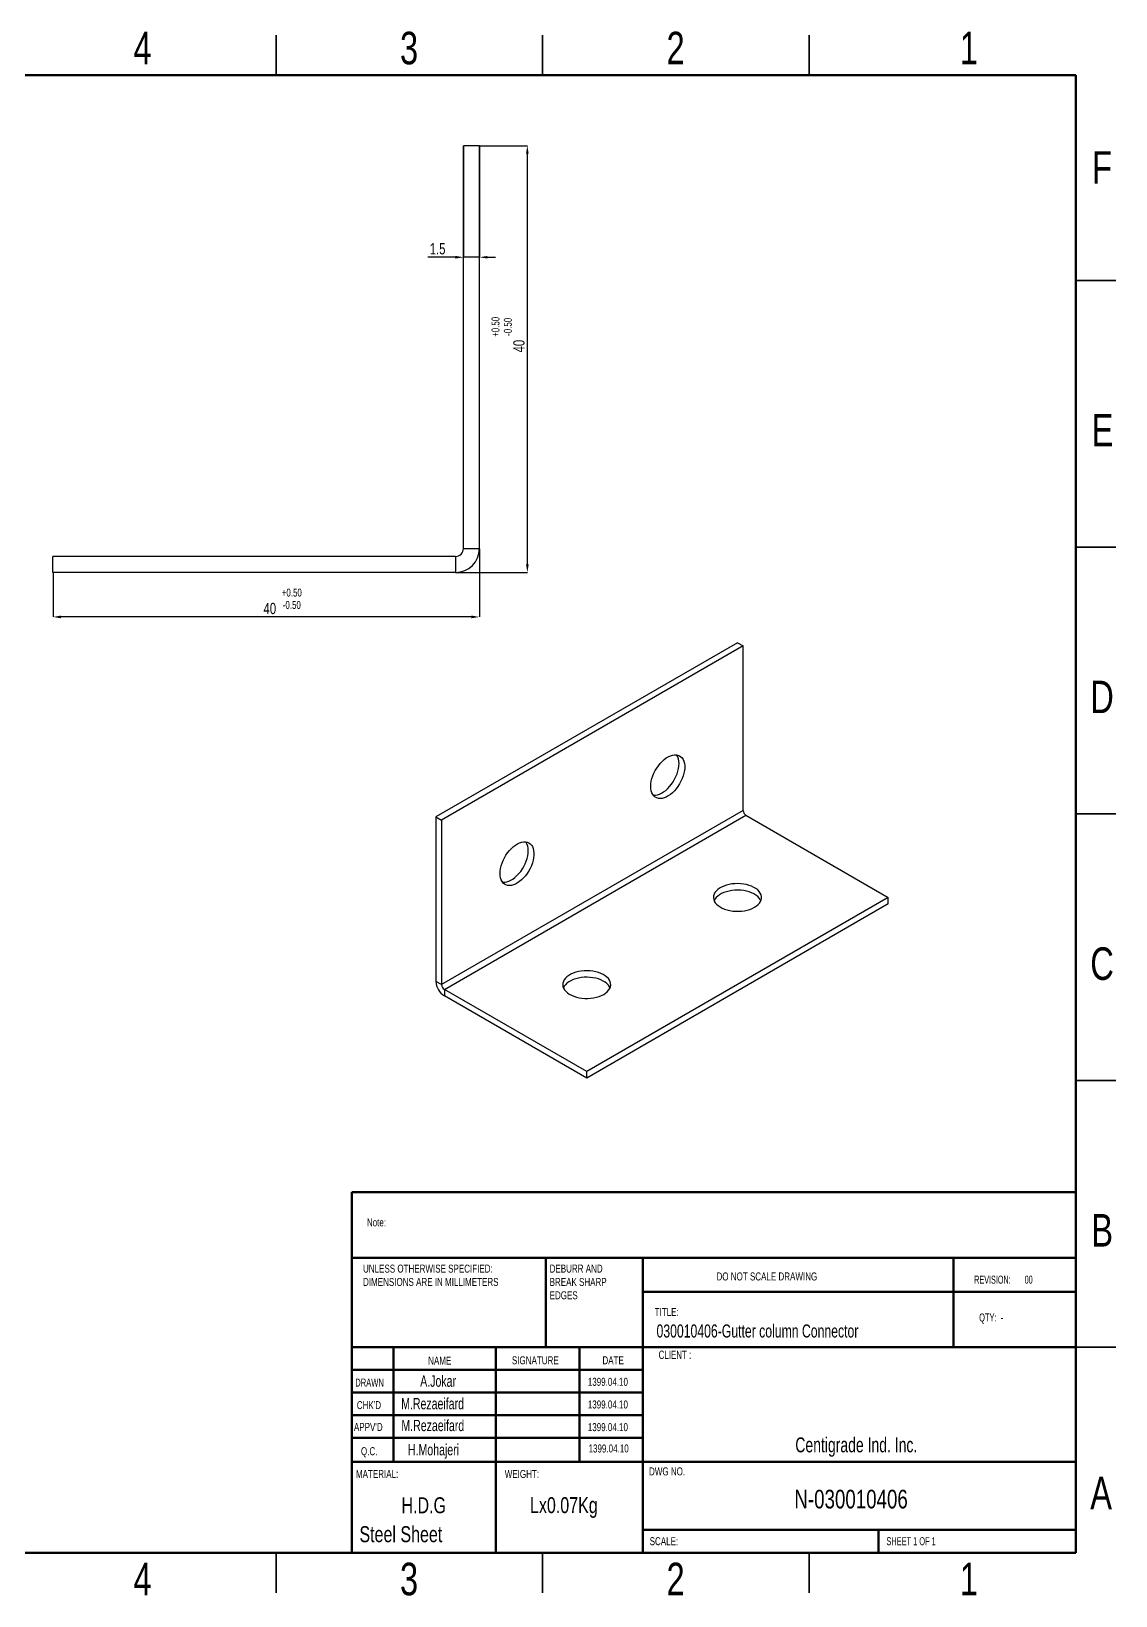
# Model space of a CAD drawing. Header units: millimetres. Extents: x 815 to 1230, y 398 to 692.
# Drawn here: x 1026.3 to 1229.8, y 398.3 to 691.6 of the extents above; entities that cross this region are included whole.
import ezdxf

# ---------------------------------------------------------------- set-up
doc = ezdxf.new("R2010")
doc.units = ezdxf.units.MM
doc.styles.add('SLDTEXTSTYLE0', font='TXT', dxfattribs={"width": 0.75})
doc.styles.add('SLDTEXTSTYLE1', font='TXT', dxfattribs={"width": 0.686449})
doc.styles.add('SLDTEXTSTYLE2', font='TXT', dxfattribs={"width": 0.652778})
doc.styles.add('SLDTEXTSTYLE3', font='TXT', dxfattribs={"width": 0.692308})
doc.styles.add('SLDTEXTSTYLE4', font='TXT', dxfattribs={"width": 0.7})
doc.styles.add('SLDTEXTSTYLE5', font='TXT', dxfattribs={"width": 0.678571})
doc.dimstyles.new('SLDDIMSTYLE22', dxfattribs={"dimtxt": 2.116667, "dimasz": 1.5, "dimexe": 0, "dimexo": 0.0625, "dimgap": 0.529167, "dimtad": 1, "dimdec": 0, "dimlfac": 0.5, "dimrnd": 1e-09, "dimzin": 12, "dimdsep": 46, "dimtxsty": 'SLDTEXTSTYLE0', "dimsah": 1, "dimcen": 0.09, "dimadec": 0, "dimazin": 3, "dimtfac": 1, "dimtdec": 0, "dimtofl": 0, "dimtmove": 0, "dimatfit": 3, "dimfxl": 1, "dimfrac": 2, "dimtolj": 1, "dimtzin": 12, "dimarcsym": 0})
doc.dimstyles.new('SLDDIMSTYLE24', dxfattribs={"dimtxt": 2.116667, "dimasz": 1.5, "dimexe": 0, "dimexo": 0.0625, "dimgap": 0.529167, "dimtad": 1, "dimdec": 6, "dimlfac": 0.5, "dimrnd": 1e-09, "dimzin": 12, "dimdsep": 46, "dimtxsty": 'SLDTEXTSTYLE0', "dimsah": 1, "dimcen": 0.09, "dimadec": 0, "dimazin": 3, "dimtfac": 1, "dimtdec": 1, "dimtmove": 0, "dimatfit": 0, "dimfxl": 1, "dimfrac": 2, "dimtolj": 1, "dimtzin": 12, "dimarcsym": 0})

# ---------------------------------------------------------------- blocks, each defined once
blk = doc.blocks.new('*D34')
at = {"color": 0, "linetype": 'Continuous', "lineweight": -2, "transparency": 16777216}
for p, q in [((1110.42, 594.56), (1110.42, 581.81)), ((1030.42, 590.09), (1030.42, 581.81)), ((1108.92, 581.81), (1031.92, 581.81))]:
    blk.add_line(p, q, dxfattribs=at)
at = {"color": 0, "linetype": 'Continuous', "transparency": 16777216}
for points in [[(1031.92, 582.06), (1031.92, 581.56), (1030.42, 581.81)], [(1108.92, 582.06), (1108.92, 581.56), (1110.42, 581.81)]]:
    blk.add_solid(points, dxfattribs=at)
at = {"layer": 'Defpoints', "color": 0, "linetype": 'Continuous', "transparency": 16777216}
for p in [(1110.42, 594.62), (1030.42, 590.15), (1030.42, 581.81)]:
    blk.add_point(p, dxfattribs=at)
at = {"color": 0, "linetype": 'Continuous', "lineweight": 18, "transparency": 16777216, "insert": (1071.09, 584.45), "char_height": 2.117, "attachment_point": 2, "style": 'SLDTEXTSTYLE0'}
blk.add_mtext('\\A1;40', dxfattribs=at)
blk = doc.blocks.new('*D35')
at = {"color": 0, "linetype": 'Continuous', "lineweight": -2, "transparency": 16777216}
for p, q in [((1110.48, 670.15), (1119.4, 670.15)), ((1119.4, 591.65), (1119.4, 668.65)), ((1106.01, 590.15), (1119.4, 590.15))]:
    blk.add_line(p, q, dxfattribs=at)
at = {"color": 0, "linetype": 'Continuous', "transparency": 16777216}
for points in [[(1119.15, 668.65), (1119.65, 668.65), (1119.4, 670.15)], [(1119.15, 591.65), (1119.65, 591.65), (1119.4, 590.15)]]:
    blk.add_solid(points, dxfattribs=at)
at = {"layer": 'Defpoints', "color": 0, "linetype": 'Continuous', "transparency": 16777216}
for p in [(1110.42, 670.15), (1119.4, 670.15), (1105.94, 590.15)]:
    blk.add_point(p, dxfattribs=at)
at = {"color": 0, "linetype": 'Continuous', "lineweight": 18, "transparency": 16777216, "insert": (1116.76, 632.58), "char_height": 2.117, "attachment_point": 2, "rotation": 90, "style": 'SLDTEXTSTYLE0'}
blk.add_mtext('\\A1;40', dxfattribs=at)
blk = doc.blocks.new('*D36')
at = {"color": 0, "linetype": 'Continuous', "lineweight": -2, "transparency": 16777216}
for p, q in [((1107.42, 670.09), (1107.42, 649.24)), ((1110.42, 670.09), (1110.42, 649.24)), ((1105.92, 649.24), (1100.71, 649.24)), ((1110.42, 649.24), (1107.42, 649.24)), ((1111.92, 649.24), (1113.42, 649.24))]:
    blk.add_line(p, q, dxfattribs=at)
at = {"color": 0, "linetype": 'Continuous', "transparency": 16777216}
for points in [[(1105.92, 649.49), (1105.92, 648.99), (1107.42, 649.24)], [(1111.92, 649.49), (1111.92, 648.99), (1110.42, 649.24)]]:
    blk.add_solid(points, dxfattribs=at)
at = {"layer": 'Defpoints', "color": 0, "linetype": 'Continuous', "transparency": 16777216}
for p in [(1107.42, 670.15), (1110.42, 670.15), (1107.42, 649.24)]:
    blk.add_point(p, dxfattribs=at)
at = {"color": 0, "linetype": 'Continuous', "lineweight": 18, "transparency": 16777216, "insert": (1102.56, 651.89), "char_height": 2.117, "attachment_point": 2, "style": 'SLDTEXTSTYLE0'}
blk.add_mtext('\\A1;1.5', dxfattribs=at)
blk = doc.blocks.new('SW_NOTE_62')
at = {"color": 0, "linetype": 'Continuous', "lineweight": 0, "char_height": 1.5, "attachment_point": 1, "style": 'SLDTEXTSTYLE0'}
for s, insert in [('UNLESS OTHERWISE SPECIFIED:', (0, 1.93)), ('DIMENSIONS ARE IN MILLIMETERS', (0, -0.57))]:
    blk.add_mtext(s, dxfattribs=dict(at, insert=insert))
blk = doc.blocks.new('SW_NOTE_63')
at = {"color": 0, "linetype": 'Continuous', "lineweight": 0, "char_height": 1.5, "attachment_point": 1, "style": 'SLDTEXTSTYLE0'}
for s, insert in [('DEBURR AND', (0, 1.93)), ('BREAK SHARP', (0, -0.57)), ('EDGES', (0, -3.07))]:
    blk.add_mtext(s, dxfattribs=dict(at, insert=insert))

msp = doc.modelspace()

# ---------------------------------------------------------------- linework, layer by layer
at = {"color": 7, "linetype": 'Continuous', "lineweight": 35}
for p, q in [((1072.2710302, 683.3943611), (1072.2710302, 690.8943611)), ((1122.2710302, 683.3943611), (1122.2710302, 690.8943611)), ((1172.2710302, 683.3943611), (1172.2710302, 690.8943611)), ((1222.2710302, 644.8943611), (1229.7710302, 644.8943611)), ((1222.2710302, 594.8943611), (1229.7710302, 594.8943611)), ((1229.7710302, 544.8943611), (1222.2710302, 544.8943611)), ((1222.2710302, 544.8943611), (1229.7710302, 544.8943611)), ((1222.2710302, 494.8943611), (1229.7710302, 494.8943611)), ((1222.2710302, 444.8943611), (1229.7710302, 444.8943611)), ((1072.2710302, 406.3943611), (1072.2710302, 398.8943611)), ((1122.2710302, 406.3943611), (1122.2710302, 398.8943611)), ((1172.2710302, 406.3943611), (1172.2710302, 398.8943611))]:
    msp.add_line(p, q, dxfattribs=at)
at = {"color": 7, "linetype": 'Continuous', "lineweight": 70}
for p, q in [((822.2710302, 683.3943611), (1222.2710302, 683.3943611)), ((1222.2710302, 683.3943611), (1222.2710302, 406.3943611)), ((1222.2710302, 406.3943611), (822.2710302, 406.3943611))]:
    msp.add_line(p, q, dxfattribs=at)
at = {"color": 7, "linetype": 'Continuous', "lineweight": 25}
for p, q in [((1110.4157419, 670.1511974), (1107.4157419, 670.1511974)), ((1107.4157419, 594.6243974), (1107.4157419, 670.1511974)), ((1110.4157419, 594.6243974), (1110.4157419, 670.1511974)), ((1030.4157423, 590.1511992), (1030.4157423, 593.1511978)), ((1105.9425418, 593.1511978), (1030.4157423, 593.1511978)), ((1105.9425418, 593.1511978), (1105.9425418, 590.1511992)), ((1107.4157419, 594.6243974), (1110.4157419, 594.6243974)), ((1105.9425418, 590.1511992), (1030.4157423, 590.1511992)), ((1158.819395, 576.9868028), (1102.2508538, 544.330479)), ((1159.8800552, 576.3744967), (1103.311514, 543.7181729)), ((1158.819395, 576.9868028), (1159.8800552, 576.3744967)), ((1159.8800552, 545.5391394), (1159.8800552, 576.3744967)), ((1159.8800552, 545.5391394), (1103.311514, 512.8828156)), ((1102.2508538, 544.330479), (1102.2508538, 513.4951217)), ((1102.2508538, 544.330479), (1103.311514, 543.7181729)), ((1103.311514, 543.7181729), (1103.311514, 512.8828156)), ((1103.8323688, 511.9806687), (1160.4009101, 544.6369925)), ((1160.4009101, 544.6369925), (1187.1036661, 529.2218195)), ((1187.1036661, 529.2218195), (1130.5351249, 496.5654958)), ((1187.1036661, 527.9970089), (1130.5351249, 495.3406851)), ((1187.1036661, 527.9970089), (1187.1036661, 529.2218195)), ((1103.311514, 512.8828156), (1102.2508538, 513.4951217)), ((1130.5351249, 496.5654958), (1103.8323688, 511.9806687)), ((1103.8323688, 511.9806687), (1103.8323688, 510.7558581)), ((1130.5351249, 495.3406851), (1103.8323688, 510.7558581)), ((1130.5351249, 495.3406851), (1130.5351249, 496.5654958))]:
    msp.add_line(p, q, dxfattribs=at)
at = {"color": 7, "linetype": 'Continuous', "lineweight": 50}
for p, q in [((1086.4710302, 473.9913665), (1222.2710302, 473.9913665)), ((1086.4710302, 473.9913665), (1086.4710302, 461.6443611)), ((1086.4710302, 461.6443611), (1222.2710302, 461.6443611)), ((1086.4710302, 461.6443611), (1086.4710302, 406.6443611)), ((1122.8710302, 461.6443611), (1122.8710302, 444.8943611)), ((1141.0710302, 461.6443611), (1141.0710302, 406.3943611)), ((1199.3610565, 444.8943611), (1199.3610565, 461.6443611)), ((1222.2710302, 455.2693611), (1141.0710302, 455.2693611)), ((1222.2710302, 444.8943611), (1086.4710302, 444.8943611)), ((1094.2710302, 444.8943611), (1094.2710302, 423.3943611)), ((1113.4619826, 444.8943611), (1113.4619826, 406.6443611)), ((1129.1771064, 444.8943611), (1129.1771064, 423.3943611)), ((1141.0710302, 406.6443611), (1141.0710302, 444.8943611)), ((1141.0710302, 440.6443611), (1086.4710302, 440.6443611)), ((1141.0710302, 436.3943611), (1086.4710302, 436.3943611)), ((1141.0710302, 432.1443611), (1086.4710302, 432.1443611)), ((1141.0710302, 427.8943611), (1086.4710302, 427.8943611)), ((1096.8710302, 423.3943611), (1086.4710302, 423.3943611)), ((1096.8710302, 423.3943611), (1222.2710302, 423.3943611)), ((1141.0710302, 410.6443611), (1222.2710302, 410.6443611)), ((1185.2710302, 406.3943611), (1185.2710302, 410.6443611))]:
    msp.add_line(p, q, dxfattribs=at)
at = {"color": 7, "linetype": 'Continuous', "lineweight": 25, "flags": 128}
for points in [[(1142.5559395, 550.0426817), (1142.5800574, 550.5081495), (1142.6520449, 550.9944069), (1142.770812, 551.4940835), (1142.9345565, 551.9996035), (1143.1407982, 552.5033051), (1143.3864076, 552.9975506), (1143.6676654, 553.4748504), (1143.9803054, 553.9279672), (1144.3195889, 554.3500328), (1144.6803738, 554.7346498), (1145.057189, 555.0759866), (1145.4443236, 555.3688696), (1145.83591, 555.6088592), (1146.2260094, 555.7923162), (1146.6087107, 555.9164613), (1146.9782108, 555.9794108), (1147.3289107, 555.9802123), (1147.6554922, 555.9188522), (1147.9530055, 555.7962613), (1148.2169396, 555.6142975), (1148.4432945, 555.3757194), (1148.6286392, 555.0841441), (1148.770163, 554.7439909), (1148.8657218, 554.3604169), (1148.9138654, 553.9392356), (1148.9138654, 553.4868327), (1148.8657218, 553.0100661), (1148.770163, 552.5161622), (1148.6286392, 552.0126091), (1148.4432945, 551.5070393), (1148.2169396, 551.0071175), (1147.9530055, 550.5204218), (1147.6554922, 550.0543293), (1147.3289107, 549.6159064), (1146.9782108, 549.2117983), (1146.6087107, 548.8481321), (1146.2260094, 548.5304196), (1145.83591, 548.2634775), (1145.4443236, 548.0513511), (1145.057189, 547.897258), (1144.6803738, 547.8035332), (1144.3195889, 547.7715968), (1143.9803054, 547.8019341), (1143.6676654, 547.8940843), (1143.3864076, 548.0466508), (1143.1407982, 548.2573217), (1142.9345565, 548.5229018), (1142.770812, 548.8393665), (1142.6520449, 549.2019174), (1142.5800574, 549.6050598), (1142.5559395, 550.0426817)], [(1143.0211507, 548.3983181), (1143.0862702, 548.3912943), (1143.4369688, 548.392095), (1143.8064703, 548.4550453), (1144.1891702, 548.5791896), (1144.5792709, 548.7626473), (1144.970856, 549.0026363), (1145.3579906, 549.2955192), (1145.7348071, 549.6368568), (1146.0955907, 550.021473), (1146.4348742, 550.4435386), (1146.7475142, 550.8966554), (1147.028772, 551.3739552), (1147.2743828, 551.8682015), (1147.4806231, 552.3719023), (1147.6443689, 552.8774231), (1147.7631347, 553.3770989), (1147.8351229, 553.8633567), (1147.8592401, 554.3288241)], [(1114.2716689, 533.7145198), (1114.2957861, 534.1799872), (1114.3677742, 534.666245), (1114.4865401, 535.1659208), (1114.6502859, 535.6714416), (1114.8565262, 536.1751424), (1115.102137, 536.6693887), (1115.3833948, 537.1466885), (1115.6960348, 537.5998053), (1116.0353183, 538.0218709), (1116.3961019, 538.4064872), (1116.7729184, 538.7478247), (1117.160053, 539.0407077), (1117.5516381, 539.2806966), (1117.9417388, 539.4641544), (1118.3244387, 539.5882986), (1118.6939401, 539.6512489), (1119.0446388, 539.6520497), (1119.3712202, 539.5906896), (1119.6687335, 539.4680986), (1119.9326676, 539.2861348), (1120.1590239, 539.0475575), (1120.3443673, 538.7559815), (1120.4858924, 538.4158291), (1120.5814505, 538.0322546), (1120.6295941, 537.6110734), (1120.6295941, 537.1586704), (1120.5814505, 536.6819038), (1120.4858924, 536.1880004), (1120.3443673, 535.6844464), (1120.1590239, 535.1788775), (1119.9326676, 534.6789548), (1119.6687335, 534.1922592), (1119.3712202, 533.7261667), (1119.0446388, 533.2877437), (1118.6939401, 532.8836364), (1118.3244387, 532.5199694), (1117.9417388, 532.2022577), (1117.5516381, 531.9353148), (1117.160053, 531.7231893), (1116.7729184, 531.5690961), (1116.3961019, 531.4753706), (1116.0353183, 531.4434349), (1115.6960348, 531.4737722), (1115.3833948, 531.5659225), (1115.102137, 531.718489), (1114.8565262, 531.9291591), (1114.6502859, 532.1947399), (1114.4865401, 532.5112038), (1114.3677742, 532.8737555), (1114.2957861, 533.2768975), (1114.2716689, 533.7145198)], [(1114.7368787, 532.0701555), (1114.8019982, 532.0631316), (1115.1526982, 532.0639331), (1115.5221983, 532.1268827), (1115.9048996, 532.2510277), (1116.294999, 532.4344847), (1116.6865854, 532.6744744), (1117.07372, 532.9673573), (1117.4505352, 533.3086941), (1117.8113201, 533.6933112), (1118.1506036, 534.1153767), (1118.4632436, 534.5684935), (1118.7445014, 535.0457934), (1118.9901108, 535.5400389), (1119.1963525, 536.0437404), (1119.3600969, 536.5492605), (1119.4788641, 537.048937), (1119.5508516, 537.5351944), (1119.5749695, 538.0006623)], [(1162.0013759, 527.3849013), (1162.3682866, 527.6245595), (1162.6813995, 527.8884315), (1162.9359678, 528.1725163), (1163.1281337, 528.4725067), (1163.2549838, 528.7838557), (1163.314594, 529.1018441), (1163.3060619, 529.4216519), (1163.2295166, 529.7384298), (1163.0861185, 530.0473762), (1162.8780409, 530.3438089), (1162.6084393, 530.6232328), (1162.2813982, 530.8814121), (1161.901879, 531.1144348), (1161.4756295, 531.3187669), (1161.0091153, 531.4913114), (1160.5094077, 531.6294522), (1159.9840815, 531.7310974), (1159.4410984, 531.7947028), (1158.8886922, 531.8193062), (1158.3352349, 531.8045347), (1157.7891184, 531.7506122), (1157.2586193, 531.6583553), (1156.7517791, 531.5291634), (1156.2762817, 531.3649936), (1155.8393354, 531.168336), (1155.4475646, 530.9421716), (1155.1069068, 530.6899279), (1154.8225269, 530.4154298), (1154.5987357, 530.1228372), (1154.4389247, 529.8165866), (1154.3455168, 529.5013195), (1154.319929, 529.1818154), (1154.362548, 528.8629181), (1154.4727291, 528.5494614), (1154.6488015, 528.2461962), (1154.8880942, 527.9577212), (1155.1869832, 527.6884086), (1155.5409357, 527.4423404), (1155.9445853, 527.2232479), (1156.3918141, 527.0344515), (1156.8758423, 526.8788134), (1157.3893345, 526.7586927), (1157.9245033, 526.6759108), (1158.4732382, 526.6317222), (1159.0272216, 526.6267967), (1159.5780533, 526.6612089), (1160.1173841, 526.7344379), (1160.6370403, 526.8453737), (1161.1291416, 526.9923321), (1161.5862307, 527.1730883), (1162.0013759, 527.3849013)], [(1163.1925683, 528.609415), (1163.0861185, 528.8225655), (1162.8780409, 529.1189982), (1162.6084393, 529.3984222), (1162.2813982, 529.6566015), (1161.901879, 529.8896242), (1161.4756295, 530.0939562), (1161.0091153, 530.2665008), (1160.5094077, 530.4046415), (1159.9840815, 530.5062867), (1159.4410984, 530.5698921), (1158.8886922, 530.5944956), (1158.3352349, 530.5797241), (1157.7891184, 530.5258016), (1157.2586193, 530.4335447), (1156.7517791, 530.3043528), (1156.2762817, 530.140183), (1155.8393354, 529.9435254), (1155.4475646, 529.7173609), (1155.1069068, 529.4651172), (1154.8225269, 529.1906192), (1154.5987357, 528.8980265), (1154.4462234, 528.6094146)], [(1133.7171053, 511.0567395), (1134.084016, 511.2963977), (1134.3971289, 511.5602696), (1134.6516958, 511.8443537), (1134.8438631, 512.1443448), (1134.9707132, 512.4556938), (1135.0303234, 512.7736822), (1135.0217913, 513.09349), (1134.945246, 513.4102679), (1134.8018479, 513.7192143), (1134.5937703, 514.015647), (1134.3241681, 514.2950706), (1133.9971276, 514.5532502), (1133.6176071, 514.7862722), (1133.1913582, 514.9906046), (1132.7248446, 515.1631496), (1132.2251371, 515.3012903), (1131.6998096, 515.4029347), (1131.1568278, 515.4665409), (1130.6044216, 515.4911444), (1130.0509643, 515.4763729), (1129.5048465, 515.4224496), (1128.9743474, 515.3301927), (1128.4675072, 515.2010008), (1127.9920111, 515.0368317), (1127.5550648, 514.8401742), (1127.163294, 514.6140097), (1126.8226362, 514.361766), (1126.538255, 514.0872672), (1126.3144637, 513.7946745), (1126.1546528, 513.4884239), (1126.0612461, 513.1731576), (1126.0356584, 512.8536535), (1126.0782774, 512.5347562), (1126.1884572, 512.2212987), (1126.3645309, 511.9180343), (1126.6038236, 511.6295593), (1126.9027119, 511.3602464), (1127.2566638, 511.1141778), (1127.6603147, 510.895086), (1128.1075428, 510.7062892), (1128.5915717, 510.5506515), (1129.1050639, 510.4305309), (1129.6402327, 510.3477489), (1130.1889676, 510.3035603), (1130.742951, 510.2986348), (1131.2937827, 510.333047), (1131.8331135, 510.406276), (1132.3527683, 510.5172111), (1132.844871, 510.6641702), (1133.3019601, 510.8449264), (1133.7171053, 511.0567395)], [(1134.9082964, 512.2812524), (1134.8018479, 512.4944036), (1134.5937703, 512.7908364), (1134.3241681, 513.0702599), (1133.9971276, 513.3284396), (1133.6176071, 513.5614615), (1133.1913582, 513.765794), (1132.7248446, 513.9383389), (1132.2251371, 514.0764796), (1131.6998096, 514.1781241), (1131.1568278, 514.2417303), (1130.6044216, 514.2663337), (1130.0509643, 514.2515622), (1129.5048465, 514.1976389), (1128.9743474, 514.105382), (1128.4675072, 513.9761901), (1127.9920111, 513.8120211), (1127.5550648, 513.6153635), (1127.163294, 513.3891991), (1126.8226362, 513.1369554), (1126.538255, 512.8624565), (1126.3144637, 512.5698639), (1126.1619527, 512.2812528)]]:
    msp.add_lwpolyline(points, dxfattribs=at)
at = {"color": 7, "linetype": 'Continuous', "lineweight": 25}
for centre, radius, start, end in [((1105.9425419, 594.6243983), 1.4732, 270, 0), ((1105.9425419, 594.6243983), 4.4732, 270, 0), ((1145.2291029, 554.4727156), 2.6340703, 356.868542995, 34.725147111), ((1161.0108973, 545.5906002), 1.1320124, 182.60554039, 237.394470213), ((1116.9448151, 538.1445488), 2.6340872, 356.868669053, 34.725021053), ((1105.6699954, 513.6429886), 3.4223375, 182.476315244, 237.523698677), ((1104.4423561, 512.9342764), 1.1320124, 182.60554039, 237.394470213)]:
    msp.add_arc(centre, radius, start, end, dxfattribs=at)

# ---------------------------------------------------------------- block references
at = {"color": 7, "linetype": 'Continuous', "lineweight": 0}
for name, p in [('SW_NOTE_62', (1088.5798602, 458.4638505)), ('SW_NOTE_63', (1123.5802459, 458.4638507))]:
    msp.add_blockref(name, p, dxfattribs=at)

# ---------------------------------------------------------------- texts
for s, insert, char_height, attachment_point, style in [('4', (1047.2096469, 691.5080515), 6.096, 2, 'SLDTEXTSTYLE0'), ('3', (1097.2096469, 691.5080515), 6.096, 2, 'SLDTEXTSTYLE0'), ('2', (1147.2096469, 691.5080515), 6.096, 2, 'SLDTEXTSTYLE0'), ('1', (1202.2096469, 691.5080515), 6.096, 2, 'SLDTEXTSTYLE0'), ('F', (1227.2075302, 669.1200515), 6.096, 2, 'SLDTEXTSTYLE0'), ('E', (1227.2816134, 619.8700515), 6.096, 2, 'SLDTEXTSTYLE0'), ('D', (1227.2011802, 569.8700515), 6.096, 2, 'SLDTEXTSTYLE0'), ('C', (1227.2075302, 519.8700515), 6.096, 2, 'SLDTEXTSTYLE0'), ('B', (1227.2244634, 469.8700515), 6.096, 2, 'SLDTEXTSTYLE0'), ('Note:', (1089.3033103, 469.0606601), 1.5, 1, 'SLDTEXTSTYLE0'), ('DO NOT SCALE DRAWING', (1154.8856707, 458.9273546), 1.5, 1, 'SLDTEXTSTYLE0'), ('REVISION:       00', (1203.2259201, 458.3291344), 1.5, 1, 'SLDTEXTSTYLE2'), ('TITLE:', (1143.2820986, 452.2599957), 1.5, 1, 'SLDTEXTSTYLE0'), ('030010406-Gutter column Connector', (1143.6314047, 449.1771204), 2.45, 1, 'SLDTEXTSTYLE4'), ('QTY:  -', (1204.1468186, 451.2304826), 1.5, 1, 'SLDTEXTSTYLE5'), ('NAME', (1100.7932694, 443.1458437), 1.5, 1, 'SLDTEXTSTYLE0'), ('SIGNATURE', (1116.5046178, 443.2061175), 1.5, 1, 'SLDTEXTSTYLE0'), ('DATE', (1133.488856, 443.2061175), 1.5, 1, 'SLDTEXTSTYLE0'), ('CLIENT :', (1144.0305454, 444.27963), 1.5875, 1, 'SLDTEXTSTYLE4'), ('DRAWN', (1087.1143931, 439.0291424), 1.5, 1, 'SLDTEXTSTYLE1'), ('A.Jokar', (1099.3042683, 439.6135737), 2.11666667, 1, 'SLDTEXTSTYLE4'), ('1399.04.10', (1130.7396374, 439.1751761), 1.5, 1, 'SLDTEXTSTYLE0'), ("CHK'D", (1087.4102524, 434.8062141), 1.5, 1, 'SLDTEXTSTYLE0'), ('M.Rezaeifard', (1095.7281662, 435.3906454), 2.116666667, 1, 'SLDTEXTSTYLE4'), ('1399.04.10', (1130.7396374, 434.9251761), 1.5, 1, 'SLDTEXTSTYLE0'), ('M.Rezaeifard', (1095.7725707, 431.294659), 2.116666667, 1, 'SLDTEXTSTYLE4'), ("APPV'D", (1086.8727526, 430.7102277), 1.5, 1, 'SLDTEXTSTYLE0'), ('1399.04.10', (1130.7396374, 430.6751761), 1.5, 1, 'SLDTEXTSTYLE0'), ('Q.C.', (1088.1864243, 426.1699969), 1.5, 1, 'SLDTEXTSTYLE0'), ('H.Mohajeri', (1097.005333, 426.7544282), 2.11666667, 1, 'SLDTEXTSTYLE4'), ('1399.04.10', (1130.8838581, 426.6766495), 1.5, 1, 'SLDTEXTSTYLE0'), ('Centigrade Ind. Inc.', (1169.6719109, 428.005141), 2.8, 1, 'SLDTEXTSTYLE4'), ('DWG NO.', (1142.2240324, 422.3804174), 1.5, 1, 'SLDTEXTSTYLE0'), ('MATERIAL:', (1087.2462678, 421.8990232), 1.5, 1, 'SLDTEXTSTYLE0'), ('WEIGHT:', (1115.1646368, 421.8976074), 1.4986, 1, 'SLDTEXTSTYLE0'), ('A', (1227.0276135, 420.6200515), 6.096, 2, 'SLDTEXTSTYLE0'), ('H.D.G', (1095.7950131, 416.7809603), 2.9972, 1, 'SLDTEXTSTYLE0'), ('Lx0.07Kg', (1119.8972677, 416.8003642), 2.9972, 1, 'SLDTEXTSTYLE0'), ('N-030010406', (1169.4917476, 418.1869792), 3.5, 1, 'SLDTEXTSTYLE0'), ('Steel Sheet', (1087.9044181, 411.3562659), 2.9972, 1, 'SLDTEXTSTYLE0'), ('SCALE:', (1142.3449963, 409.2944483), 1.5, 1, 'SLDTEXTSTYLE0'), ('SHEET 1 OF 1', (1186.7493246, 409.2944483), 1.5, 1, 'SLDTEXTSTYLE3'), ('4', (1047.2096469, 404.5080515), 6.096, 2, 'SLDTEXTSTYLE0'), ('3', (1097.2096469, 404.5080515), 6.096, 2, 'SLDTEXTSTYLE0'), ('2', (1147.2096469, 404.5080515), 6.096, 2, 'SLDTEXTSTYLE0'), ('1', (1202.2096469, 404.5080515), 6.096, 2, 'SLDTEXTSTYLE0')]:
    msp.add_mtext(s, dxfattribs=dict(at, insert=insert, char_height=char_height, attachment_point=attachment_point, style=style))
at = {"color": 7, "linetype": 'Continuous', "lineweight": 18, "char_height": 1.48166667, "attachment_point": 2, "rotation": 90, "style": 'SLDTEXTSTYLE0'}
for s, insert in [('\\A1;+0.50', (1112.6846821, 636.1921238)), ('\\A1;-0.50', (1114.9981287, 636.1921238))]:
    msp.add_mtext(s, dxfattribs=dict(at, insert=insert))
at = {"color": 7, "linetype": 'Continuous', "lineweight": 18, "char_height": 1.48166667, "attachment_point": 2, "style": 'SLDTEXTSTYLE0'}
for s, insert in [('\\A1;+0.50', (1075.2188713, 587.1146482)), ('\\A1;-0.50', (1075.2188713, 584.8012016))]:
    msp.add_mtext(s, dxfattribs=dict(at, insert=insert))

# ---------------------------------------------------------------- dimensions: what is measured, and where the dimension line sits
at = {"color": 7, "linetype": 'Continuous', "lineweight": 18}
for base, p1, p2, dimstyle, picture, middle in [((1107.4157419, 649.2436724), (1110.4157419, 670.1511983), (1107.4157419, 670.1511983), 'SLDDIMSTYLE24', '*D36', (1102.5636586, 649.2436724)), ((1030.4157419, 581.8056829), (1110.4157419, 594.6243983), (1030.4157419, 590.1511983), 'SLDDIMSTYLE22', '*D34', (1071.0882171, 581.8056829))]:
    dim = msp.add_linear_dim(base=base, p1=p1, p2=p2, dimstyle=dimstyle, dxfattribs=at)
    dim.commit()
    dim.dimension.update_dxf_attribs({"geometry": picture, "text_midpoint": middle, "dimtype": 160})
dim = msp.add_linear_dim(base=(1119.4018903, 670.1511983), p1=(1105.9425419, 590.1511983), p2=(1110.4157419, 670.1511983), angle=90, dimstyle='SLDDIMSTYLE22', dxfattribs=at)
dim.commit()
dim.dimension.update_dxf_attribs({"geometry": '*D35', "text_midpoint": (1119.4018903, 632.5757954), "dimtype": 160})

doc.saveas('drawing.dxf')
